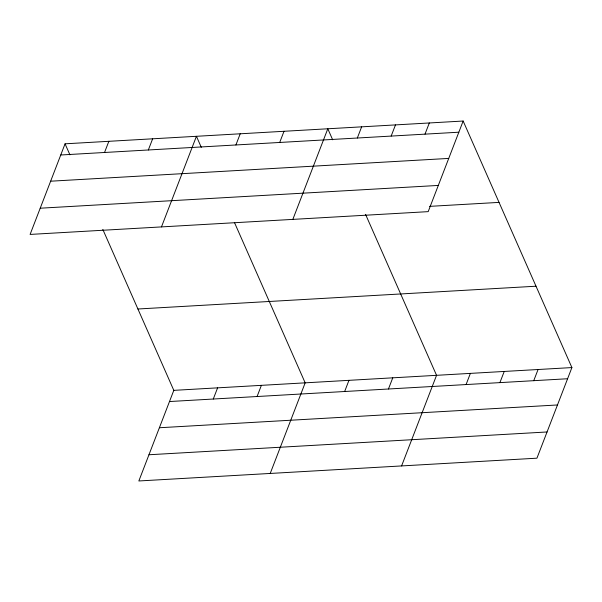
<?xml version="1.0" encoding="UTF-8"?>
<svg xmlns="http://www.w3.org/2000/svg" width="602" height="602" viewBox="0 0 602 602"><rect width="100%" height="100%" fill="white"/><g stroke="black" fill="none" stroke-linecap="round" stroke-linejoin="round"><path stroke-width="0.9" d="M65.061 143.818L30.1 234.426L428.195 211.641L463.156 121.032L65.061 143.818L69.922 154.834M104.537 152.487L108.857 141.312M148.333 149.981L152.645 138.806M161.471 226.909L196.433 136.293L201.294 147.317M235.909 144.969L240.221 133.787M102.814 229.407L173.805 390.359L138.844 480.968L536.939 458.182L571.9 367.574L463.156 121.032M279.704 142.456L284.016 131.281M213.281 399.028L217.6 387.854M292.843 219.384L327.804 128.775L332.665 139.792M257.077 396.522L261.388 385.348M357.332 138.016L361.644 126.841M391.165 136.082L395.484 124.9M270.215 473.45L305.176 382.842L234.562 222.74M425.004 134.141L429.316 122.966M344.653 391.511L348.964 380.336M388.448 389.005L392.76 377.83M401.587 465.933L436.548 375.324L365.557 214.372M466.076 384.565L470.388 373.383M499.908 382.624L504.228 371.449M533.748 380.69L538.06 369.515M60.749 154.992L458.844 132.207M50.636 181.202L448.731 158.416M40.214 208.209L438.309 185.424M429.535 206.366L499.043 202.392M137.918 308.999L536.013 286.213M173.805 390.359L571.9 367.574M169.493 401.534L567.588 378.748M159.38 427.751L557.475 404.965M148.957 454.758L547.052 431.973"/></g></svg>
